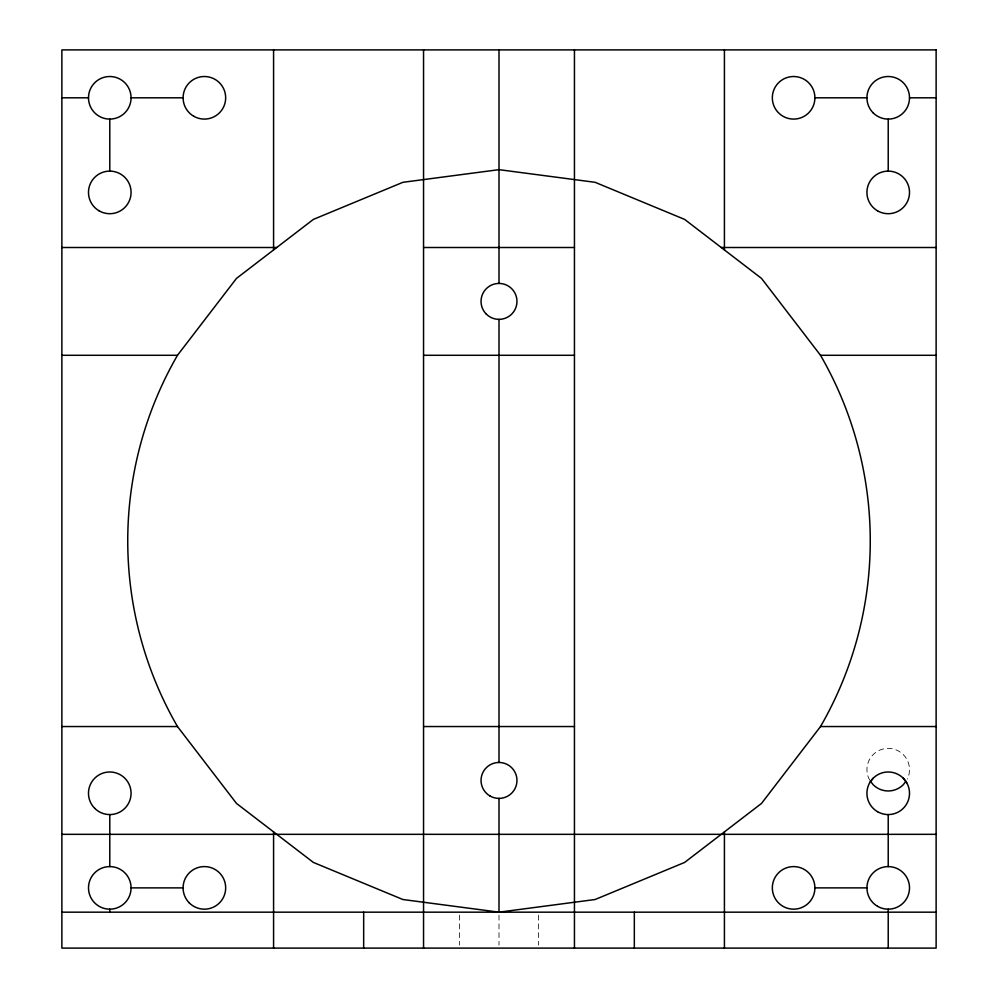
<?xml version="1.0" encoding="UTF-8"?>
<svg xmlns="http://www.w3.org/2000/svg" width="998" height="998" viewBox="0 0 998 998"><rect width="100%" height="100%" fill="white"/><g stroke="black" fill="none" stroke-linecap="round" stroke-linejoin="round"><path stroke-width="0.75" stroke-dasharray="4.99 3.74" d="M538.521 915.166L538.521 945.106M499 915.166L499 945.106M459.479 915.166L459.479 945.106M869.782 780.311A21.295 21.295 0 0 1 887.521 748.388A21.295 21.295 0 0 1 907.319 779.089"/><path stroke-width="1.5" d="M177.482 355.288L236.489 278.405L313.372 219.398L402.918 182.31L499 169.66L595.082 182.31L684.628 219.398L761.511 278.405L820.518 355.288A371.256 371.256 0 0 1 820.518 726.544L761.511 803.427L684.628 862.434L595.082 899.522L499 912.172L402.918 899.522L313.372 862.434L236.489 803.427L177.482 726.544A371.256 371.256 0 0 1 177.482 355.288L61.876 355.288M869.782 782.632L873.163 778.228M905.772 781.471L903.277 784.727A21.295 21.295 0 0 1 873.163 784.727L870.668 781.471M61.876 97.804L88.485 97.804M131.075 97.804A21.295 21.295 0 0 0 99.139 79.366A21.295 21.295 0 0 0 99.139 116.242A21.295 21.295 0 0 0 131.075 97.804L183.096 97.804M814.904 97.804A21.295 21.295 0 0 1 782.968 116.242A21.295 21.295 0 0 1 782.968 79.366A21.295 21.295 0 0 1 814.904 97.804L866.925 97.804M909.515 97.804L936.124 97.804M61.876 247.504L276.745 247.504M423.551 247.504L574.449 247.504M721.255 247.504L936.124 247.504M423.551 355.288L574.449 355.288M820.518 355.288L936.124 355.288M61.876 726.544L177.482 726.544M423.551 726.544L574.449 726.544M820.518 726.544L936.124 726.544M61.876 834.328L936.124 834.328M131.075 887.883A21.295 21.295 0 0 0 99.139 869.445A21.295 21.295 0 0 0 99.139 906.321A21.295 21.295 0 0 0 131.075 887.883L183.096 887.883M814.904 887.883A21.295 21.295 0 0 0 782.968 869.445A21.295 21.295 0 0 0 782.968 906.321A21.295 21.295 0 0 0 814.904 887.883L866.925 887.883M61.876 912.172L936.124 912.172M903.277 778.228L906.658 782.632M888.22 119.099L888.22 171.12M888.22 814.58L888.22 866.588M888.22 909.178L888.22 948.1M724.423 49.9L724.423 249.937M724.423 831.895L724.423 948.1M634.329 912.172L634.329 948.1M574.449 49.9L574.449 948.1M499 49.9L499 283.432M499 319.36L499 762.472M499 798.4L499 912.172M423.551 49.9L423.551 948.1M363.671 912.172L363.671 948.1M273.577 49.9L273.577 249.937M273.577 831.895L273.577 948.1M109.78 119.099L109.78 171.12M109.78 814.58L109.78 866.588M109.78 909.178L109.78 912.172M936.124 49.9L61.876 49.9L61.876 948.1L936.124 948.1L936.124 49.9M490.018 795.992A17.964 17.964 0 0 0 516.964 780.436A17.964 17.964 0 0 0 490.018 764.88A17.964 17.964 0 0 0 490.018 795.992M486.3 314.096A17.964 17.964 0 0 0 516.353 306.049A17.964 17.964 0 0 0 494.347 284.043A17.964 17.964 0 0 0 486.3 314.096M873.163 112.861A21.295 21.295 0 0 0 908.791 103.318A21.295 21.295 0 0 0 882.706 77.233A21.295 21.295 0 0 0 873.163 112.861M877.579 210.852A21.295 21.295 0 0 0 909.515 192.402A21.295 21.295 0 0 0 877.579 173.964A21.295 21.295 0 0 0 877.579 210.852M193.737 116.242A21.295 21.295 0 0 0 225.673 97.804A21.295 21.295 0 0 0 193.737 79.366A21.295 21.295 0 0 0 193.737 116.242M99.139 210.852A21.295 21.295 0 0 0 131.075 192.402A21.295 21.295 0 0 0 99.139 173.964A21.295 21.295 0 0 0 99.139 210.852M94.723 808.343A21.295 21.295 0 0 0 130.351 798.787A21.295 21.295 0 0 0 104.266 772.714A21.295 21.295 0 0 0 94.723 808.343M189.321 902.94A21.295 21.295 0 0 0 224.949 893.397A21.295 21.295 0 0 0 198.876 867.312A21.295 21.295 0 0 0 189.321 902.94M877.579 906.321A21.295 21.295 0 0 0 909.515 887.883A21.295 21.295 0 0 0 877.579 869.445A21.295 21.295 0 0 0 877.579 906.321M877.579 811.723A21.295 21.295 0 0 0 909.515 793.285A21.295 21.295 0 0 0 877.579 774.835A21.295 21.295 0 0 0 877.579 811.723"/></g></svg>
